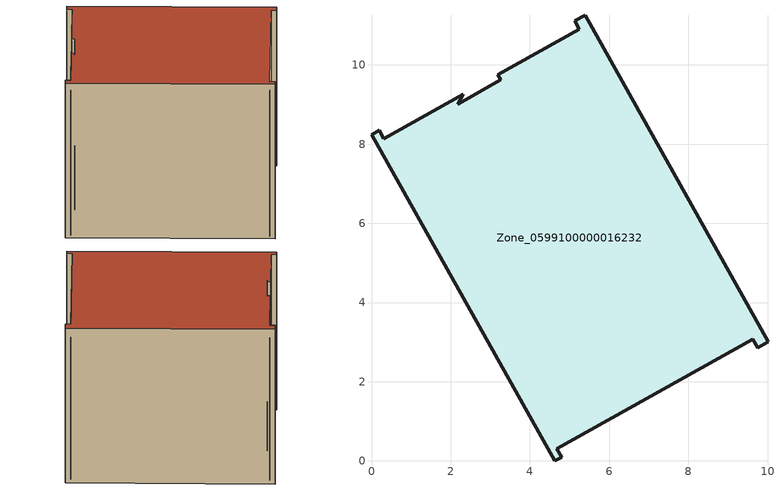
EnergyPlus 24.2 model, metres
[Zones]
Zone_0599100000016232
 floor ground (C_G): 3.19,9.75 5.25,10.9 5.13,11.11 5.4,11.26 10.01,3.01 9.75,2.86 9.63,3.07 4.68,0.31 4.8,0.1 4.62,0 0,8.24 0.19,8.35 0.31,8.14 2.32,9.26 2.17,9.01 3.26,9.63 z0
 wall outside (C_F): 4.62,0 4.8,0.1 4.68,0.31 9.63,3.07 9.75,2.86 10.01,3.01 5.4,11.26 5.13,11.11 5.25,10.9 3.19,9.75 3.26,9.63 2.17,9.01 2.32,9.26 0.31,8.14 0.19,8.35 0,8.24 4.62,0 z0:8.44
 roof outside (C_R): 2.32,9.26 0.31,8.14 0.19,8.35 0,8.24 4.62,0 4.8,0.1 4.68,0.31 9.63,3.07 9.75,2.86 10.01,3.01 5.4,11.26 5.13,11.11 5.25,10.9 3.19,9.75 3.26,9.63 2.17,9.01 z8.44
[BUILDING]
Pand.0599100000016232: North Axis=0; Terrain=City; Loads Convergence Tolerance Value=0.04; Temperature Convergence Tolerance Value=0.4; Solar Distribution=FullExterior; Maximum Number of Warmup Days=25; Minimum Number of Warmup Days=1
[Site:Location]
Rotterdam.The.Hague.AP_ZH_NLD Design_Conditions: Latitude=51.96; Longitude=4.45; Time Zone=1; Elevation=-4.5
[SITE:GROUNDTEMPERATURE:BUILDINGSURFACE]
18, 18, 18, 18, 18, 18, 18, 18, 18, 18, 18, 18
[MATERIAL] Thermal Absorptance=0.9; Solar Absorptance=0.7; Visible Absorptance=0.7
Name | Roughness | Thickness | Conductivity | Density | Specific Heat
G.TI.1965-1974 | MediumSmooth | 0.15 | 0.882353 | 540 | 1210
F.TI.1965-1974 | Rough | 0.3 | 0.697674 | 1920 | 840
R.TI.1965-1974 | MediumRough | 0.2 | 0.232558 | 1500 | 1000
[CONSTRUCTION]
C_G: G.TI.1965-1974
C_F: F.TI.1965-1974
C_R: R.TI.1965-1974
[ZONE]
Zone_0599100000016232: Type=1; Multiplier=1; Ceiling Height=Autocalculate; Volume=Autocalculate; Floor Area=autocalculate; Part of Total Floor Area=Yes
[ZONEINFILTRATION:DESIGNFLOWRATE]
Infil_Zone_0599100000016232: Zone or ZoneList or Space or SpaceList=Zone_0599100000016232; Schedule=AlwaysOn; Design Flow Rate Calculation Method=Flow/Area; Flow Rate per Floor Area=0.003; Constant Term Coefficient=1; Temperature Term Coefficient=0; Velocity Term Coefficient=0; Velocity Squared Term Coefficient=0
[HVACTEMPLATE:ZONE:IDEALLOADSAIRSYSTEM]
Zone_0599100000016232: Maximum Heating Supply Air Temperature=50; Minimum Cooling Supply Air Temperature=13; Maximum Heating Supply Air Humidity Ratio=0.0156; Minimum Cooling Supply Air Humidity Ratio=0.0077; Heating Limit=NoLimit; Cooling Limit=NoLimit; Dehumidification Control Type=ConstantSensibleHeatRatio; Cooling Sensible Heat Ratio=0.7; Dehumidification Setpoint=60; Humidification Control Type=None; Humidification Setpoint=30; Outdoor Air Method=None; Outdoor Air Flow Rate per Person=0.00944; Outdoor Air Flow Rate per Zone Floor Area=0; Outdoor Air Flow Rate per Zone=0; Demand Controlled Ventilation Type=None; Outdoor Air Economizer Type=NoEconomizer; Heat Recovery Type=None; Sensible Heat Recovery Effectiveness=0.7; Latent Heat Recovery Effectiveness=0.65
[ZONECONTROL:THERMOSTAT]
ThermostatControl_Zone_0599100000016232: Zone or ZoneList=Zone_0599100000016232; Control Type Schedule=DualSetpointControlType; Control 1=Thermostat_Zone_0599100000016232; Temperature Difference Between Cutout And Setpoint=0
[THERMOSTATSETPOINT:DUALSETPOINT]
Thermostat_Zone_0599100000016232: Heating Setpoint Temperature Schedule=HeatingSetpoint_Zone_0599100000016232; Cooling Setpoint Temperature Schedule=CoolingSetpoint_Zone_0599100000016232
[SCHEDULE:COMPACT]
HeatingSetpoint_Zone_0599100000016232: Through: 12/31, For: AllDays, Until: 24:00, 21
CoolingSetpoint_Zone_0599100000016232: Through: 12/31, For: AllDays, Until: 24:00, 24
DualSetpointControlType: Through: 12/31, For: AllDays, Until: 24:00, 4
AlwaysOn: Through: 12/31, For: AllDays, Until: 24:00, 1
